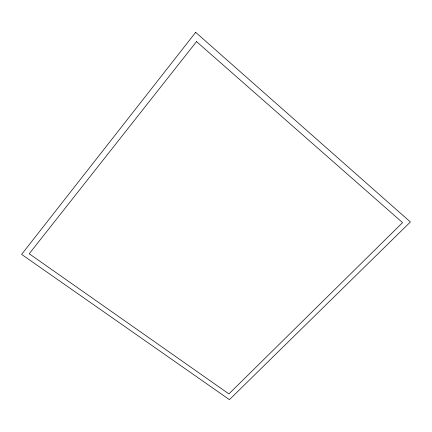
<?xml version="1.0" encoding="UTF-8"?>
<svg xmlns="http://www.w3.org/2000/svg" width="432" height="432" viewBox="0 0 432 432"><rect width="100%" height="100%" fill="white"/><g stroke="black" fill="none" stroke-linecap="round" stroke-linejoin="round"><path stroke-width="0.65" d="M195.669 32.346L21.6 254.389L229.43 399.654L410.4 221.972L195.669 32.346M196.522 41.612L29.219 253.751L228.901 393.908L402.565 222.626L196.522 41.612"/></g></svg>
